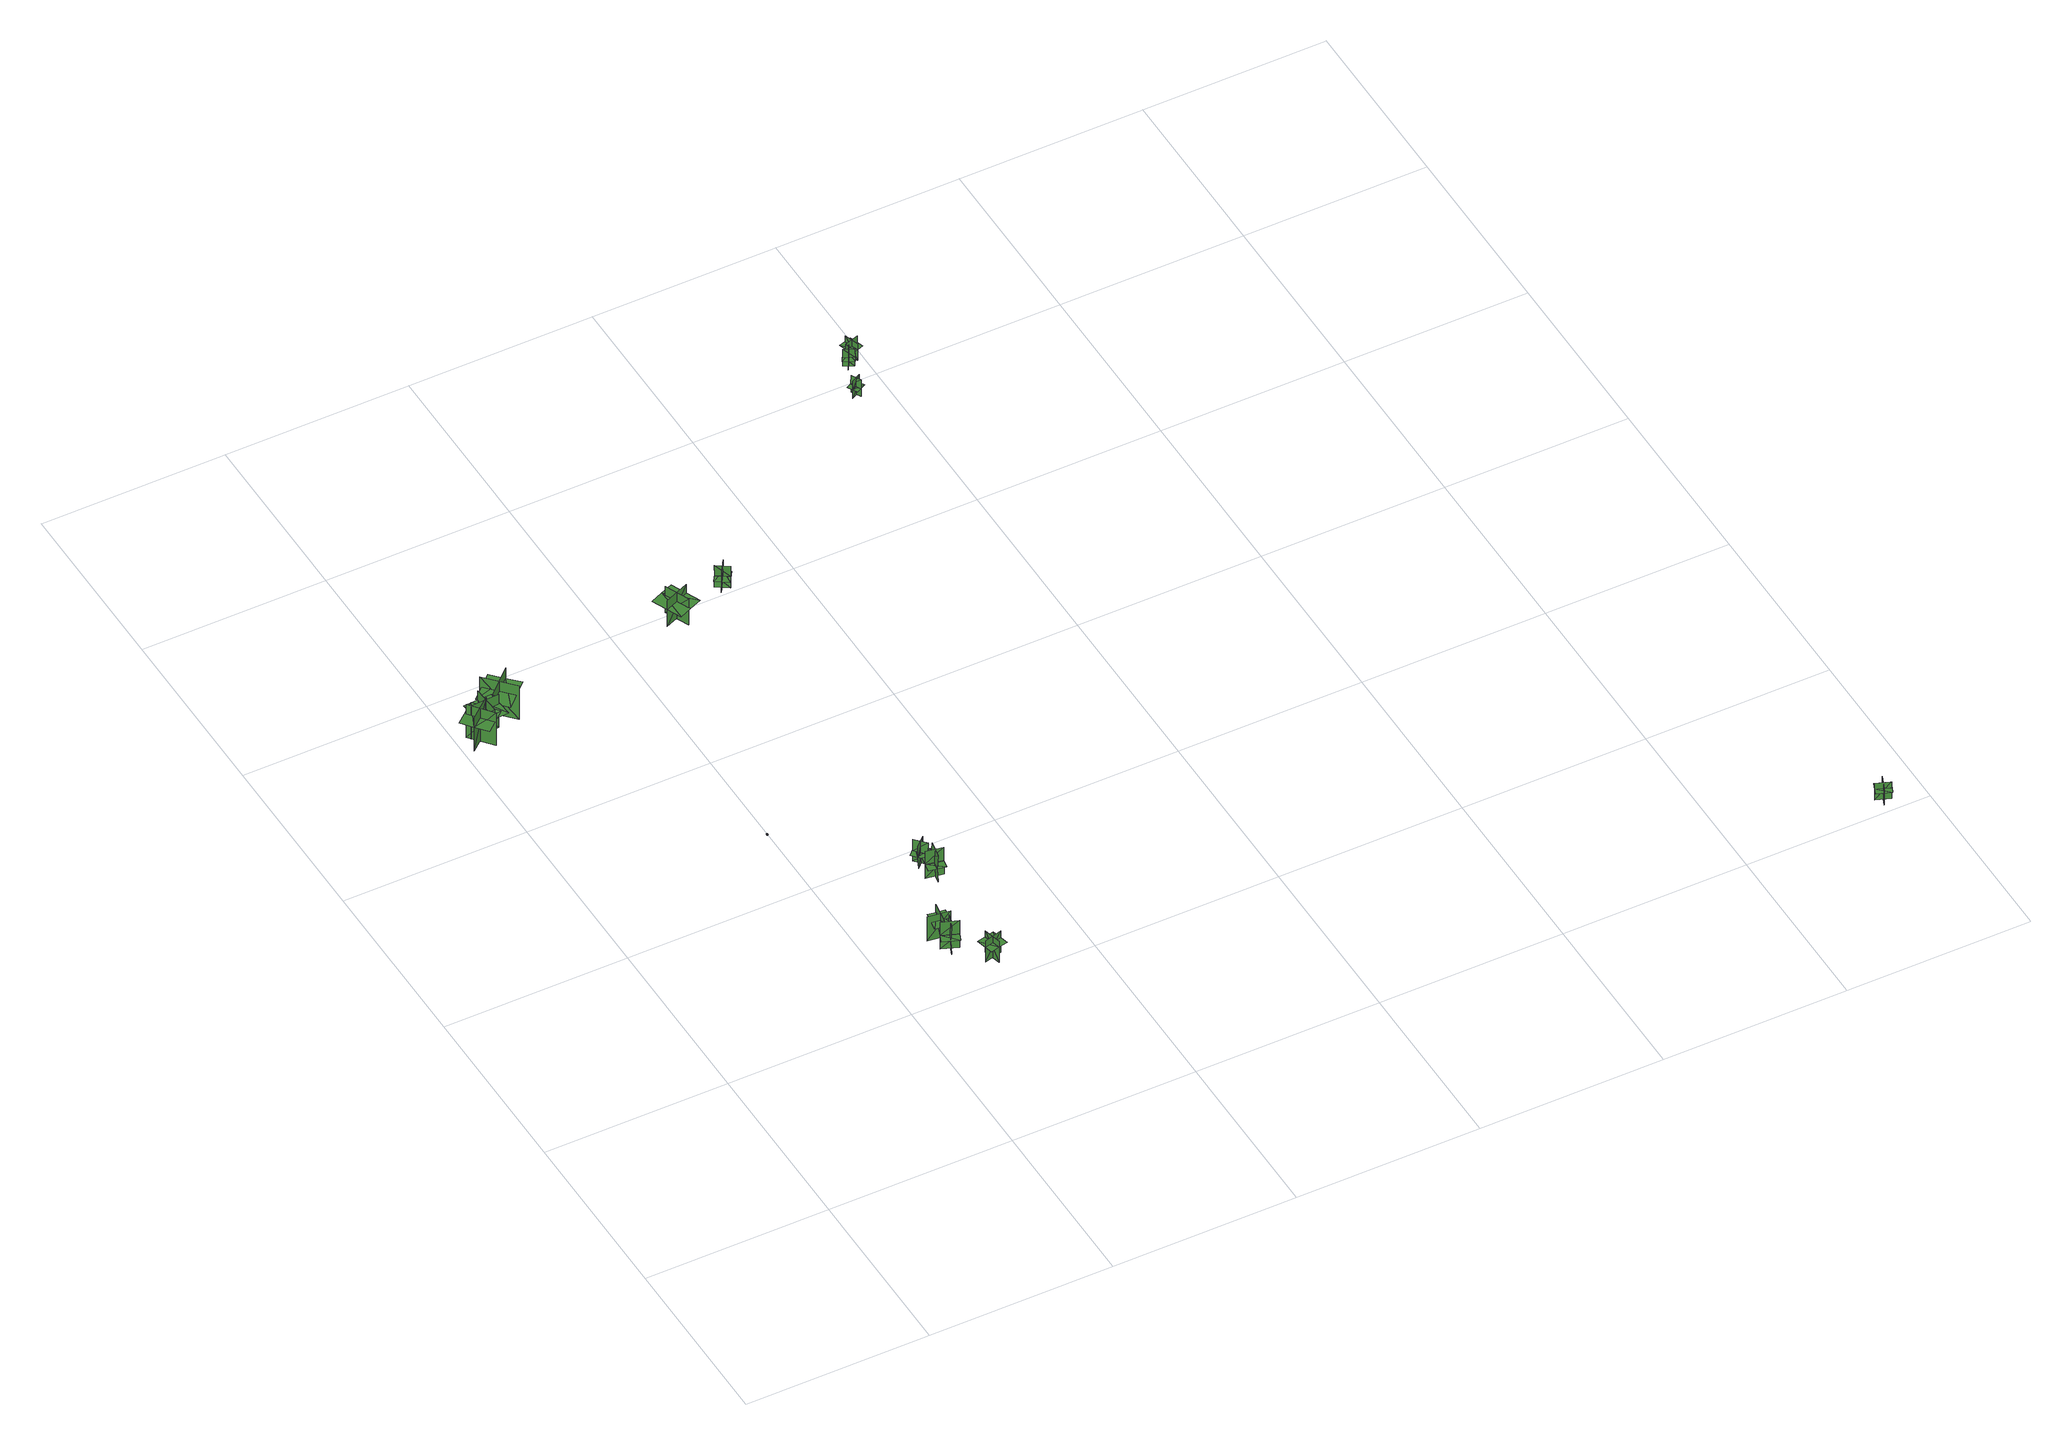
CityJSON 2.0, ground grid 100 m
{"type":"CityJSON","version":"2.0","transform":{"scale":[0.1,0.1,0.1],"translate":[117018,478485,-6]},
"CityObjects":{
"tree1":{"type":"SolitaryVegetationObject","geometry":[{"type":"MultiSurface","lod":"1","boundaries":[[[0,1,2]],[[0,2,3]],[[4,5,6]],[[4,6,7]],[[8,9,10]],[[8,10,11]],[[8,11,12]],[[8,12,13]]]}]},
"tree2":{"type":"SolitaryVegetationObject","geometry":[{"type":"MultiSurface","lod":"1","boundaries":[[[14,15,16]],[[14,16,17]],[[18,19,20]],[[18,20,21]],[[22,23,24]],[[22,24,25]],[[22,25,26]],[[22,26,27]]]}]},
"tree3":{"type":"SolitaryVegetationObject","geometry":[{"type":"MultiSurface","lod":"1","boundaries":[[[28,29,30]],[[28,30,31]],[[32,33,34]],[[32,34,35]],[[36,37,38]],[[36,38,39]],[[36,39,40]],[[36,40,41]]]}]},
"tree4":{"type":"SolitaryVegetationObject","geometry":[{"type":"MultiSurface","lod":"1","boundaries":[[[42,43,44]],[[42,44,45]],[[46,47,48]],[[46,48,49]],[[50,51,47]],[[50,47,46]],[[52,53,43]],[[52,43,42]],[[42,43,54]],[[42,54,55]],[[42,56,57]],[[42,57,43]]]}]},
"tree5":{"type":"SolitaryVegetationObject","geometry":[{"type":"MultiSurface","lod":"1","boundaries":[[[58,59,60]],[[58,60,61]],[[62,63,64]],[[62,64,65]],[[66,67,63]],[[66,63,62]],[[68,69,59]],[[68,59,58]],[[58,59,70]],[[58,70,71]],[[58,72,73]],[[58,73,59]]]}]},
"tree6":{"type":"SolitaryVegetationObject","geometry":[{"type":"MultiSurface","lod":"1","boundaries":[[[74,75,76]],[[74,76,77]],[[78,79,80]],[[78,80,81]],[[82,83,84]],[[82,84,85]],[[82,86,87]],[[82,87,83]]]}]},
"tree7":{"type":"SolitaryVegetationObject","geometry":[{"type":"MultiSurface","lod":"1","boundaries":[[[88,89,90]],[[88,90,91]],[[92,93,94]],[[92,94,95]],[[96,97,98]],[[96,98,99]],[[96,99,100]],[[96,100,101]]]}]},
"tree8":{"type":"SolitaryVegetationObject","geometry":[{"type":"MultiSurface","lod":"1","boundaries":[[[102,103,104]],[[102,104,105]],[[106,107,108]],[[106,108,109]],[[110,111,107]],[[110,107,106]],[[112,113,103]],[[112,103,102]],[[102,103,114]],[[102,114,115]],[[102,116,117]],[[102,117,103]]]}]},
"tree9":{"type":"SolitaryVegetationObject","geometry":[{"type":"MultiSurface","lod":"1","boundaries":[[[118,119,120]],[[118,120,121]],[[122,123,124]],[[122,124,125]],[[126,127,123]],[[126,123,122]],[[128,129,119]],[[128,119,118]],[[118,119,130]],[[118,130,131]],[[118,132,133]],[[118,133,119]]]}]},
"tree10":{"type":"SolitaryVegetationObject","geometry":[{"type":"MultiSurface","lod":"1","boundaries":[[[134,135,136]],[[134,136,137]],[[138,139,140]],[[138,140,141]],[[142,143,144]],[[142,144,145]],[[142,145,146]],[[142,146,147]]]}]},
"tree11":{"type":"SolitaryVegetationObject","geometry":[{"type":"MultiSurface","lod":"1","boundaries":[[[148,149,150]],[[148,150,151]],[[152,153,154]],[[152,154,155]],[[156,157,153]],[[156,153,152]],[[158,159,149]],[[158,149,148]],[[148,149,160]],[[148,160,161]],[[148,162,163]],[[148,163,149]]]}]},
"tree12":{"type":"SolitaryVegetationObject","geometry":[{"type":"MultiSurface","lod":"1","boundaries":[[[164,165,166]],[[164,166,167]],[[168,169,170]],[[168,170,171]],[[172,173,169]],[[172,169,168]],[[174,175,165]],[[174,165,164]],[[164,165,176]],[[164,176,177]],[[164,178,179]],[[164,179,165]]]}]},
"tree13":{"type":"SolitaryVegetationObject","geometry":[{"type":"MultiSurface","lod":"1","boundaries":[[[180,181,182]],[[180,182,183]],[[184,185,186]],[[184,186,187]],[[188,189,185]],[[188,185,184]],[[190,191,181]],[[190,181,180]],[[180,181,192]],[[180,192,193]],[[180,194,195]],[[180,195,181]]]}]},
"tree14":{"type":"SolitaryVegetationObject","geometry":[{"type":"MultiSurface","lod":"1","boundaries":[[[196,197,198]],[[196,198,199]],[[200,201,202]],[[200,202,203]],[[204,205,206]],[[204,206,207]],[[204,205,208]],[[204,208,209]]]}]},
"tree15":{"type":"SolitaryVegetationObject","geometry":[{"type":"MultiSurface","lod":"1","boundaries":[[[210,211,212]],[[210,212,213]],[[214,215,216]],[[214,216,217]],[[218,219,220]],[[218,220,221]],[[218,219,222]],[[218,222,223]]]}]}
},
"vertices":[
[62,3717,9],[160,3597,9],[160,3597,224],[62,3717,224],[51,3614,9],[171,3713,9],[171,3713,224],[51,3614,224],[51,3614,164],[101,3555,164],[220,3653,164],[171,3713,164],[121,3773,164],[2,3674,164],
[233,3705,7],[78,3696,7],[78,3696,223],[233,3705,223],[157,3774,7],[165,3620,7],[165,3620,223],[157,3774,223],[157,3774,162],[79,3770,162],[88,3615,162],[165,3620,162],[243,3624,162],[234,3779,162],
[347,3706,6],[211,3853,6],[211,3853,224],[347,3706,224],[351,3849,6],[204,3713,6],[204,3713,224],[351,3849,224],[345,3844,163],[285,3908,163],[151,3783,163],[210,3718,163],[270,3654,163],[405,3780,163],
[974,2394,49],[980,2394,49],[980,2394,47],[974,2394,47],[977,2394,47],[977,2394,52],[977,2399,52],[977,2399,47],[977,2388,47],[977,2388,52],[974,2388,50],[980,2388,50],[980,2399,49],[974,2399,49],[974,2394,52],[980,2394,52],
[1321,1301,133],[1408,1267,133],[1425,1312,133],[1339,1346,133],[1380,1328,133],[1346,1241,133],[1351,1239,219],[1385,1326,219],[1385,1326,47],[1351,1239,47],[1319,1297,47],[1406,1263,47],[1408,1267,219],[1321,1301,219],[1304,1257,133],[1391,1223,133],
[1371,1438,42],[1354,1321,42],[1354,1321,199],[1371,1438,199],[1296,1382,42],[1413,1365,42],[1413,1365,199],[1296,1382,199],[1369,1428,158],[1354,1321,158],[1400,1314,158],[1415,1421,158],[1323,1435,158],[1307,1328,158],
[1467,1116,45],[1564,1140,45],[1564,1140,184],[1467,1116,184],[1524,1082,45],[1500,1178,45],[1500,1178,184],[1524,1082,184],[1524,1082,145],[1572,1094,145],[1548,1190,145],[1500,1178,145],[1451,1166,145],[1475,1070,145],
[1495,1768,133],[1586,1750,133],[1596,1797,134],[1505,1816,134],[1548,1805,133],[1530,1714,133],[1535,1712,219],[1554,1804,219],[1554,1804,48],[1535,1712,48],[1494,1764,48],[1586,1746,48],[1586,1750,219],[1495,1768,219],[1486,1722,134],[1577,1703,134],
[1497,1844,117],[1553,1896,117],[1525,1925,118],[1470,1873,118],[1497,1897,117],[1550,1841,117],[1553,1844,188],[1501,1900,188],[1501,1900,47],[1553,1844,47],[1499,1841,47],[1555,1894,47],[1553,1896,188],[1497,1844,188],[1524,1816,118],[1579,1868,118],
[1257,3896,46],[1257,3896,216],[1392,3953,216],[1392,3953,46],[1296,3987,46],[1296,3987,216],[1352,3857,216],[1352,3857,46],[1287,4007,161],[1220,3978,161],[1289,3816,161],[1357,3845,161],[1424,3874,161],[1355,4036,161],
[1642,4043,117],[1599,3979,117],[1632,3957,117],[1675,4021,117],[1653,3991,117],[1590,4034,117],[1587,4030,187],[1651,3987,187],[1651,3987,47],[1587,4030,47],[1639,4045,47],[1597,3981,47],[1599,3979,187],[1642,4043,187],[1610,4064,117],[1567,4001,117],
[2799,4869,100],[2851,4897,100],[2837,4924,100],[2784,4897,100],[2810,4909,100],[2838,4856,100],[2841,4858,154],[2814,4911,154],[2814,4911,45],[2841,4858,45],[2800,4867,45],[2853,4895,45],[2851,4897,154],[2799,4869,154],[2813,4843,100],[2865,4870,100],
[2906,5102,99],[2877,5050,99],[2904,5035,100],[2933,5086,100],[2918,5062,99],[2866,5091,99],[2865,5088,154],[2916,5059,154],[2916,5059,45],[2865,5088,45],[2904,5103,45],[2875,5051,45],[2877,5050,154],[2906,5102,154],[2880,5116,100],[2851,5065,100],
[2946,5085,46],[2919,5163,46],[2919,5163,156],[2946,5085,156],[2970,5135,46],[2892,5109,46],[2892,5109,156],[2970,5135,156],[2948,5086,119],[2922,5164,119],[2883,5151,119],[2909,5073,119],[2953,5174,119],[2980,5096,119],
[5736,66,45],[5812,35,45],[5812,35,154],[5736,66,154],[5758,14,45],[5789,91,45],[5789,91,154],[5758,14,154],[5735,63,118],[5811,32,118],[5826,71,118],[5750,101,118],[5799,2,118],[5722,32,118]
]}
